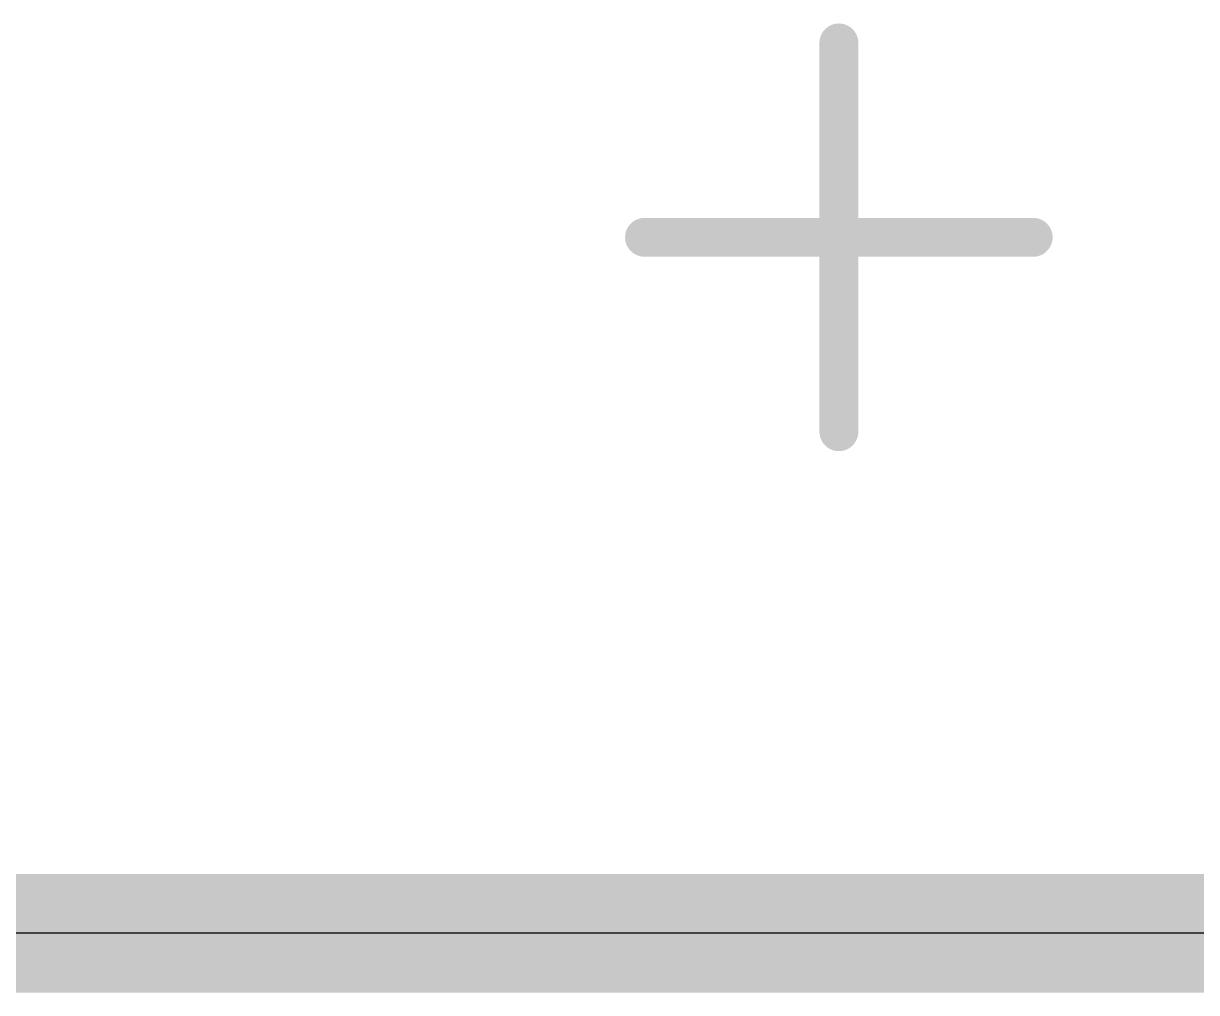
# Model space of a CAD drawing. Header units: millimetres. Extents: x 45 to 209, y 90 to 189.
# Drawn here: x 65.582 to 68.6, y 92.213 to 94.706 of the extents above; entities that cross this region are included whole.
import ezdxf

# ---------------------------------------------------------------- set-up
doc = ezdxf.new("R2010")
doc.units = ezdxf.units.MM
for name, color, linetype in [('BottomLayer', 5, 'Continuous'), ('Mechanical1', 6, 'Continuous'), ('Mechanical15', 56, 'Continuous'), ('TopLayer', 1, 'Continuous')]:
    doc.layers.add(name, color=color, linetype=linetype)

# ---------------------------------------------------------------- blocks, each defined once
blk = doc.blocks.new('5394DE47_A0E8_4329_8464_7791B7C19310_62')
at = {"layer": 'Mechanical15', "const_width": 0.1}
for points in [[(0, -0.5), (0, 0.5)], [(-0.5, 0), (0.5, 0)]]:
    blk.add_lwpolyline(points, dxfattribs=at)
at = {"layer": 'Mechanical15', "const_width": 0.05}
for points in [[(-0.025, 0.5, 1), (0.025, 0.5, 1)], [(-0.525, 0, 1), (-0.475, 0, 1)], [(0.475, 0, 1), (0.525, 0, 1)], [(-0.025, -0.5, 1), (0.025, -0.5, 1)]]:
    blk.add_lwpolyline(points, format="xyb", close=True, dxfattribs=at)

msp = doc.modelspace()

# ---------------------------------------------------------------- linework, layer by layer
at = {"layer": 'BottomLayer'}
msp.add_line((70.2686, 92.3657), (45.3072, 92.3723), dxfattribs=at)
at = {"layer": 'Mechanical1', "const_width": 0.3048}
msp.add_lwpolyline([(45.314, 92.3656), (70.5639, 92.3656)], dxfattribs=at)
at = {"layer": 'TopLayer'}
msp.add_line((70.3207, 92.3656), (64.0707, 92.3656), dxfattribs=at)

# ---------------------------------------------------------------- block references
at = {"rotation": 360}
msp.add_blockref('5394DE47_A0E8_4329_8464_7791B7C19310_62', (67.6797, 94.1556), dxfattribs=at)

doc.saveas('drawing.dxf')
